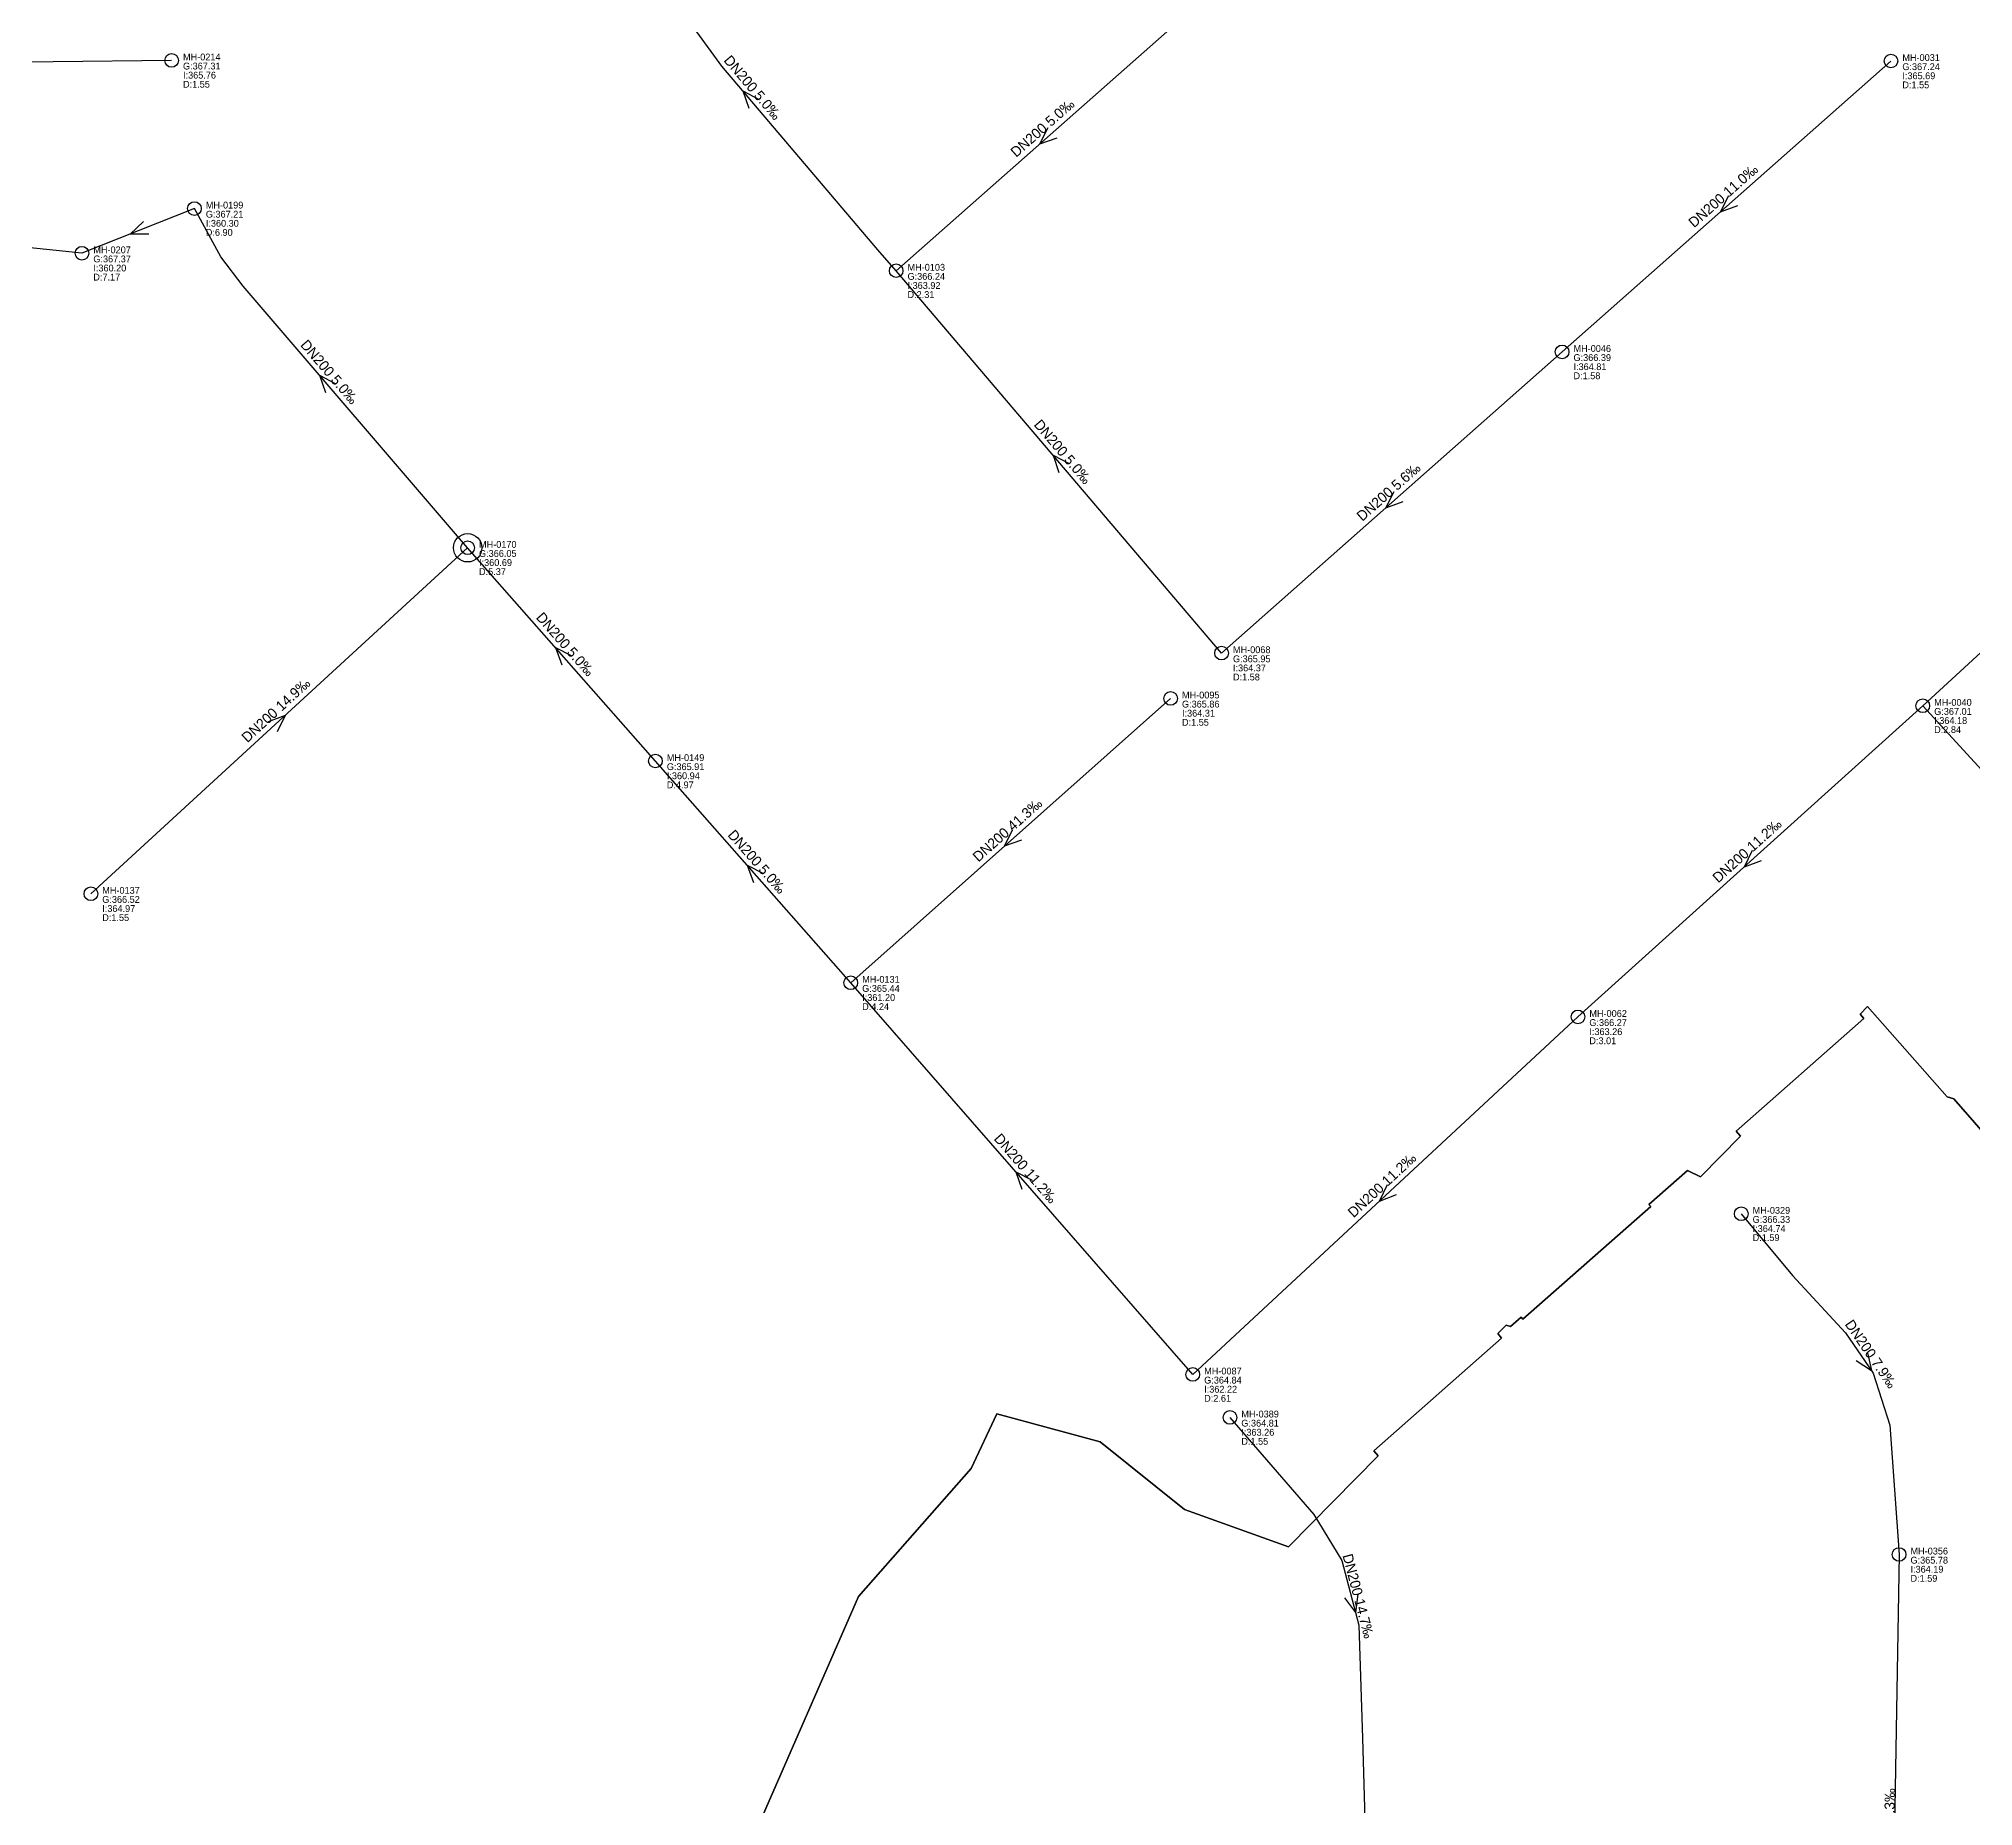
# Model space of a CAD drawing. Header units: metres. Extents: x 449148 to 451990, y 2566737 to 2570847.
# Drawn here: x 450737.2 to 451077.6, y 2569386 to 2569697 of the extents above; entities that cross this region are included whole.
import ezdxf
from ezdxf.enums import TextEntityAlignment as Align

# ---------------------------------------------------------------- set-up
doc = ezdxf.new("R2010")
doc.units = ezdxf.units.M
for name, color, linetype in [('SEW-CATCHMENT', 4, 'Continuous'), ('SEW-DROP', 6, 'Continuous'), ('SEW-LABEL', 2, 'Continuous'), ('SEW-MH', 7, 'Continuous'), ('SEW-MH-LABEL', 8, 'Continuous'), ('SEW-PIPE-DN200', 3, 'Continuous')]:
    doc.layers.add(name, color=color, linetype=linetype)

msp = doc.modelspace()

# ---------------------------------------------------------------- linework, layer by layer
at = {"layer": 'SEW-CATCHMENT'}
for points in [[(451081.48, 2569502.15), (451074.16, 2569510.45), (451073.02, 2569510.82), (451059.02, 2569526.69), (451057.7, 2569525.34), (451058.37, 2569524.58), (451035.87, 2569504.74), (451036.65, 2569503.86), (451029.63, 2569496.7), (451027.31, 2569497.85), (451020.54, 2569491.88), (451020.87, 2569491.51), (450998.37, 2569471.67), (450998.04, 2569472.04), (450996.16, 2569470.39), (450995.41, 2569470.63), (450993.94, 2569469.13), (450994.62, 2569468.36), (450972.12, 2569448.52), (450972.89, 2569447.65), (450957.15, 2569431.6), (450938.82, 2569438.2), (450923.99, 2569450.11), (450905.81, 2569455.02), (450901.31, 2569445.42), (450881.48, 2569422.87), (450860.89, 2569375.75)], [(450860.89, 2569375.75), (450881.48, 2569422.87), (450901.31, 2569445.42), (450905.81, 2569455.02), (450923.99, 2569450.11), (450938.82, 2569438.2), (450957.15, 2569431.6), (450972.89, 2569447.65), (450972.12, 2569448.52), (450994.62, 2569468.36), (450993.94, 2569469.13), (450995.41, 2569470.63), (450996.16, 2569470.39), (450998.04, 2569472.04), (450998.37, 2569471.67), (451020.87, 2569491.51), (451020.54, 2569491.88), (451027.31, 2569497.85), (451029.63, 2569496.7), (451036.65, 2569503.86), (451035.87, 2569504.74), (451058.37, 2569524.58), (451057.7, 2569525.34), (451059.02, 2569526.69), (451073.02, 2569510.82), (451074.16, 2569510.45), (451081.48, 2569502.15)]]:
    msp.add_lwpolyline(points, dxfattribs=at)
at = {"layer": 'SEW-DROP'}
msp.add_circle((450812.71, 2569607.42), 2.5, dxfattribs=at)
at = {"layer": 'SEW-LABEL'}
for p, q in [((450862.21, 2569684.71), (450861.19, 2569687.78)), ((450864.04, 2569686.27), (450861.19, 2569687.78)), ((450914.76, 2569681.33), (450913.31, 2569678.45)), ((450916.35, 2569679.53), (450913.31, 2569678.45)), ((451034.53, 2569669.38), (451033.08, 2569666.49)), ((451036.12, 2569667.58), (451033.08, 2569666.49)), ((450755.7, 2569664.85), (450753.35, 2569662.63)), ((450756.59, 2569662.62), (450753.35, 2569662.63)), ((450787.77, 2569634.66), (450786.73, 2569637.72)), ((450789.59, 2569636.22), (450786.73, 2569637.72)), ((450916.79, 2569620.61), (450915.76, 2569623.67)), ((450918.61, 2569622.17), (450915.76, 2569623.67)), ((450975.64, 2569617.28), (450974.19, 2569614.39)), ((450977.23, 2569615.48), (450974.19, 2569614.39)), ((450829.32, 2569586.74), (450828.24, 2569589.79)), ((450831.12, 2569588.33), (450828.24, 2569589.79)), ((450777.65, 2569576.85), (450780.67, 2569577.99)), ((450779.27, 2569575.08), (450780.67, 2569577.99)), ((450908.58, 2569557.79), (450907.13, 2569554.9)), ((450910.17, 2569555.99), (450907.13, 2569554.9)), ((450863.03, 2569548.47), (450861.95, 2569551.52)), ((450864.83, 2569550.06), (450861.95, 2569551.52)), ((451038.71, 2569554.14), (451037.28, 2569551.24)), ((451040.31, 2569552.36), (451037.28, 2569551.24)), ((450910.29, 2569494.5), (450909.22, 2569497.55)), ((450912.09, 2569496.07), (450909.22, 2569497.55)), ((450974.46, 2569495.31), (450973.08, 2569492.39)), ((450976.09, 2569493.55), (450973.08, 2569492.39)), ((451059.01, 2569465.77), (451059.72, 2569462.62)), ((451057.03, 2569464.41), (451059.72, 2569462.62)), ((450967, 2569422.67), (450968.93, 2569420.08)), ((450969.33, 2569423.28), (450968.93, 2569420.08))]:
    msp.add_line(p, q, dxfattribs=at)
at = {"layer": 'SEW-MH'}
for centre in [(450760.63, 2569693.19), (451063.13, 2569693.08), (450764.64, 2569667.12), (450744.85, 2569659.25), (450888.1, 2569656.18), (451005.27, 2569641.89), (450812.71, 2569607.42), (450945.36, 2569588.88), (450936.39, 2569580.91), (451068.73, 2569579.62), (450845.75, 2569569.9), (450746.42, 2569546.54), (450880.12, 2569530.88), (451008.06, 2569524.87), (451036.79, 2569490.23), (450940.29, 2569461.95), (450946.83, 2569454.38), (451064.56, 2569430.27)]:
    msp.add_circle(centre, 1.2, dxfattribs=at)
at = {"layer": 'SEW-PIPE-DN200'}
for points in [[(450888.1, 2569656.18), (450884.9, 2569659.86), (450857.45, 2569692.18), (450853.04, 2569698.24), (450851.53, 2569702), (450849.73, 2569717.45), (450849.74, 2569723.07)], [(450940.77, 2569702.7), (450888.1, 2569656.18)], [(450760.63, 2569693.19), (450698.08, 2569692.44), (450688.76, 2569693.25), (450677.42, 2569696.14)], [(451063.13, 2569693.08), (451005.27, 2569641.89)], [(450764.64, 2569667.12), (450744.85, 2569659.25)], [(450812.71, 2569607.42), (450773.22, 2569653.47), (450769.31, 2569658.62), (450764.64, 2569667.12)], [(450744.85, 2569659.25), (450706.9, 2569663.2), (450675.07, 2569663.88)], [(450945.36, 2569588.88), (450888.1, 2569656.18)], [(451005.27, 2569641.89), (450945.36, 2569588.88)], [(451117.45, 2569623.14), (451096.45, 2569605.13), (451068.73, 2569579.62)], [(450746.42, 2569546.54), (450812.71, 2569607.42)], [(450845.75, 2569569.9), (450812.71, 2569607.42)], [(450936.39, 2569580.91), (450880.12, 2569530.88)], [(451068.73, 2569579.62), (451008.06, 2569524.87)], [(451132.16, 2569510.45), (451068.73, 2569579.62)], [(450880.12, 2569530.88), (450845.75, 2569569.9)], [(450940.29, 2569461.95), (450880.12, 2569530.88)], [(451008.06, 2569524.87), (450940.29, 2569461.95)], [(451036.79, 2569490.23), (451045.79, 2569479.37), (451055.15, 2569469.27), (451060, 2569462.2), (451062.93, 2569453.04), (451064.56, 2569430.27)], [(450946.83, 2569454.38), (450961.59, 2569437.3), (450966.53, 2569429.23), (450969.52, 2569417.81), (450970.17, 2569397.93), (450970.64, 2569381.67)], [(451064.56, 2569430.27), (451064.56, 2569430.27), (451062.95, 2569334.23), (451062.96, 2569330.28)]]:
    msp.add_lwpolyline(points, dxfattribs=at)

# ---------------------------------------------------------------- texts
at = {"layer": 'SEW-LABEL'}
for s, rotation, p in [('DN200 5.0‰', 310.3496, (450862.16, 2569687.83)), ('DN200 5.0‰', 41.4476, (450914.43, 2569680.64)), ('DN200 11.0‰', 41.5032, (451034.2, 2569668.69)), ('DN200 5.0‰', 310.6143, (450787.7, 2569637.78)), ('DN200 5.0‰', 310.3914, (450916.73, 2569623.73)), ('DN200 5.6‰', 41.5032, (450975.32, 2569616.59)), ('DN200 5.0‰', 311.3718, (450829.23, 2569589.86)), ('DN200 14.9‰', 42.5676, (450779.57, 2569578.18)), ('DN200 41.3‰', 41.6381, (450908.26, 2569557.09)), ('DN200 5.0‰', 311.3718, (450862.94, 2569551.59)), ('DN200 11.2‰', 42.0698, (451038.4, 2569553.45)), ('DN200 11.2‰', 311.1179, (450910.2, 2569497.62)), ('DN200 11.2‰', 42.8709, (450974.18, 2569494.61)), ('DN200 7.9‰', -55.5551, (451058.87, 2569465.05)), ('DN200 14.7‰', -75.3039, (450968.55, 2569422.73)), ('DN200 28.3‰', 89.036, (451063.72, 2569381.48))]:
    msp.add_text(s, height=1.8, rotation=rotation, dxfattribs=at).set_placement(p, align=Align.CENTER)
at = {"layer": 'SEW-MH-LABEL'}
for s, p in [('MH-0214', (450762.63, 2569693.19)), ('MH-0031', (451065.13, 2569693.08)), ('G:367.31', (450762.63, 2569691.59)), ('I:365.76', (450762.63, 2569689.99)), ('G:367.24', (451065.13, 2569691.48)), ('I:365.69', (451065.13, 2569689.88)), ('D:1.55', (450762.63, 2569688.39)), ('D:1.55', (451065.13, 2569688.28)), ('G:367.21', (450766.64, 2569665.52)), ('MH-0199', (450766.64, 2569667.12)), ('D:6.90', (450766.64, 2569662.32)), ('I:360.30', (450766.64, 2569663.92)), ('MH-0207', (450746.85, 2569659.25)), ('G:367.37', (450746.85, 2569657.65)), ('I:360.20', (450746.85, 2569656.05)), ('MH-0103', (450890.1, 2569656.18)), ('D:7.17', (450746.85, 2569654.45)), ('G:366.24', (450890.1, 2569654.58)), ('I:363.92', (450890.1, 2569652.98)), ('D:2.31', (450890.1, 2569651.38)), ('MH-0046', (451007.27, 2569641.89)), ('G:366.39', (451007.27, 2569640.29)), ('I:364.81', (451007.27, 2569638.69)), ('D:1.58', (451007.27, 2569637.09)), ('G:366.05', (450814.71, 2569605.82)), ('MH-0170', (450814.71, 2569607.42)), ('I:360.69', (450814.71, 2569604.22)), ('D:5.37', (450814.71, 2569602.62)), ('G:365.95', (450947.36, 2569587.28)), ('MH-0068', (450947.36, 2569588.88)), ('D:1.58', (450947.36, 2569584.08)), ('I:364.37', (450947.36, 2569585.68)), ('MH-0095', (450938.39, 2569580.91)), ('G:365.86', (450938.39, 2569579.31)), ('I:364.31', (450938.39, 2569577.71)), ('G:367.01', (451070.73, 2569578.02)), ('MH-0040', (451070.73, 2569579.62)), ('D:1.55', (450938.39, 2569576.11)), ('D:2.84', (451070.73, 2569574.82)), ('I:364.18', (451070.73, 2569576.42)), ('G:365.91', (450847.75, 2569568.3)), ('MH-0149', (450847.75, 2569569.9)), ('I:360.94', (450847.75, 2569566.7)), ('D:4.97', (450847.75, 2569565.1)), ('MH-0137', (450748.42, 2569546.54)), ('G:366.52', (450748.42, 2569544.94)), ('I:364.97', (450748.42, 2569543.34)), ('D:1.55', (450748.42, 2569541.74)), ('G:365.44', (450882.12, 2569529.28)), ('MH-0131', (450882.12, 2569530.88)), ('D:4.24', (450882.12, 2569526.08)), ('I:361.20', (450882.12, 2569527.68)), ('G:366.27', (451010.06, 2569523.27)), ('MH-0062', (451010.06, 2569524.87)), ('D:3.01', (451010.06, 2569520.07)), ('I:363.26', (451010.06, 2569521.67)), ('G:366.33', (451038.79, 2569488.63)), ('MH-0329', (451038.79, 2569490.23)), ('D:1.59', (451038.79, 2569485.43)), ('I:364.74', (451038.79, 2569487.03)), ('MH-0087', (450942.29, 2569461.95)), ('G:364.84', (450942.29, 2569460.35)), ('I:362.22', (450942.29, 2569458.75)), ('D:2.61', (450942.29, 2569457.15)), ('MH-0389', (450948.83, 2569454.38)), ('G:364.81', (450948.83, 2569452.78)), ('I:363.26', (450948.83, 2569451.18)), ('D:1.55', (450948.83, 2569449.58)), ('G:365.78', (451066.56, 2569428.67)), ('MH-0356', (451066.56, 2569430.27)), ('I:364.19', (451066.56, 2569427.07)), ('D:1.59', (451066.56, 2569425.47))]:
    msp.add_text(s, height=1.2, dxfattribs=at).set_placement(p)

doc.saveas('drawing.dxf')
